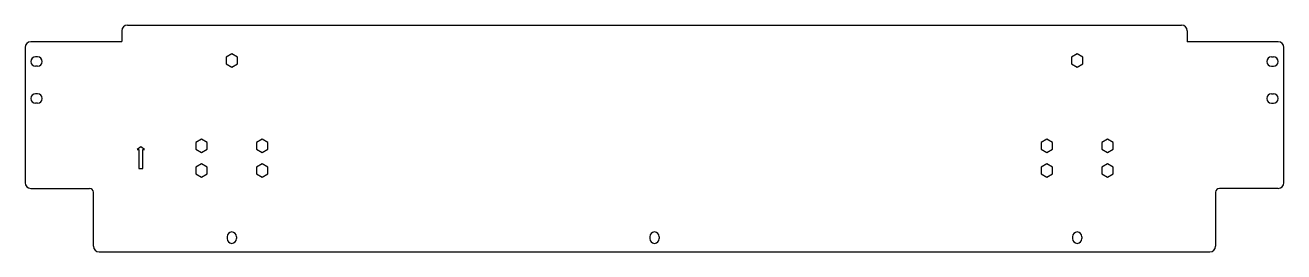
# Model space of a CAD drawing. Header units: millimetres. Extents: x 0 to 664, y 0 to 120.
import ezdxf

# ---------------------------------------------------------------- set-up
doc = ezdxf.new("R2010")
doc.units = ezdxf.units.MM

msp = doc.modelspace()

# ---------------------------------------------------------------- linework, layer by layer
at = {"color": 7, "linetype": 'Continuous', "lineweight": 25}
for p, q in [((54, 119.74), (610, 119.74)), ((51, 116.74), (51, 111.2)), ((613, 116.74), (613, 111.2)), ((0, 108), (0, 36.5)), ((50.8, 111), (3, 111)), ((661, 111), (613.2, 111)), ((664, 36.5), (664, 108)), ((6.5, 103), (5.5, 103)), ((109, 104.52), (105.95, 102.76)), ((105.95, 102.76), (105.95, 99.24)), ((112.05, 102.76), (109, 104.52)), ((112.05, 99.24), (112.05, 102.76)), ((555, 104.52), (551.95, 102.76)), ((551.95, 102.76), (551.95, 99.24)), ((558.05, 102.76), (555, 104.52)), ((558.05, 99.24), (558.05, 102.76)), ((657.5, 103), (658.5, 103)), ((6.5, 98), (5.5, 98)), ((105.95, 99.24), (109, 97.48)), ((109, 97.48), (112.05, 99.24)), ((551.95, 99.24), (555, 97.48)), ((555, 97.48), (558.05, 99.24)), ((657.5, 98), (658.5, 98)), ((6.5, 83.5), (5.5, 83.5)), ((657.5, 83.5), (658.5, 83.5)), ((6.5, 78.5), (5.5, 78.5)), ((657.5, 78.5), (658.5, 78.5)), ((61, 55.5), (59, 54)), ((59, 54), (60, 54)), ((60, 54), (60, 44)), ((63, 54), (61, 55.5)), ((62, 44), (62, 54)), ((62, 54), (63, 54)), ((93, 59.56), (89.95, 57.8)), ((89.95, 57.8), (89.95, 54.28)), ((89.95, 54.28), (93, 52.52)), ((96.05, 57.8), (93, 59.56)), ((93, 52.52), (96.05, 54.28)), ((96.05, 54.28), (96.05, 57.8)), ((125, 59.56), (121.95, 57.8)), ((121.95, 57.8), (121.95, 54.28)), ((121.95, 54.28), (125, 52.52)), ((128.05, 57.8), (125, 59.56)), ((125, 52.52), (128.05, 54.28)), ((128.05, 54.28), (128.05, 57.8)), ((539, 59.56), (535.95, 57.8)), ((535.95, 57.8), (535.95, 54.28)), ((535.95, 54.28), (539, 52.52)), ((542.05, 57.8), (539, 59.56)), ((539, 52.52), (542.05, 54.28)), ((542.05, 54.28), (542.05, 57.8)), ((571, 59.56), (567.95, 57.8)), ((567.95, 57.8), (567.95, 54.28)), ((567.95, 54.28), (571, 52.52)), ((574.05, 57.8), (571, 59.56)), ((571, 52.52), (574.05, 54.28)), ((574.05, 54.28), (574.05, 57.8)), ((93, 46.56), (89.95, 44.8)), ((96.05, 44.8), (93, 46.56)), ((125, 46.56), (121.95, 44.8)), ((128.05, 44.8), (125, 46.56)), ((539, 46.56), (535.95, 44.8)), ((542.05, 44.8), (539, 46.56)), ((571, 46.56), (567.95, 44.8)), ((574.05, 44.8), (571, 46.56)), ((60, 44), (62, 44)), ((89.95, 44.8), (89.95, 41.28)), ((89.95, 41.28), (93, 39.52)), ((93, 39.52), (96.05, 41.28)), ((96.05, 41.28), (96.05, 44.8)), ((121.95, 44.8), (121.95, 41.28)), ((121.95, 41.28), (125, 39.52)), ((125, 39.52), (128.05, 41.28)), ((128.05, 41.28), (128.05, 44.8)), ((535.95, 44.8), (535.95, 41.28)), ((535.95, 41.28), (539, 39.52)), ((539, 39.52), (542.05, 41.28)), ((542.05, 41.28), (542.05, 44.8)), ((567.95, 44.8), (567.95, 41.28)), ((567.95, 41.28), (571, 39.52)), ((571, 39.52), (574.05, 41.28)), ((574.05, 41.28), (574.05, 44.8)), ((3, 33.5), (34, 33.5)), ((661, 33.5), (630, 33.5)), ((36, 3), (36, 31.5)), ((628, 31.5), (628, 3)), ((106.5, 8), (106.5, 7)), ((111.5, 8), (111.5, 7)), ((329.5, 8), (329.5, 7)), ((334.5, 8), (334.5, 7)), ((552.5, 8), (552.5, 7)), ((557.5, 8), (557.5, 7)), ((39, 0), (625, 0))]:
    msp.add_line(p, q, dxfattribs=at)
for centre, radius, start, end in [((54, 116.74), 3, 90, 180), ((610, 116.74), 3, 0, 90), ((3, 108), 3, 90, 180), ((50.8, 111.2), 0.2, 270, 0), ((613.2, 111.2), 0.2, 180, 270), ((661, 108), 3, 0, 90), ((5.5, 100.5), 2.5, 90, 270), ((6.5, 100.5), 2.5, 270, 90), ((657.5, 100.5), 2.5, 90, 270), ((658.5, 100.5), 2.5, 270, 90), ((5.5, 81), 2.5, 90, 270), ((6.5, 81), 2.5, 270, 90), ((657.5, 81), 2.5, 90, 270), ((658.5, 81), 2.5, 270, 90), ((3, 36.5), 3, 180, 270), ((34, 31.5), 2, 0, 89.99992), ((630, 31.5), 2, 90.00008, 180), ((661, 36.5), 3, 270, 0), ((109, 8), 2.5, 0, 180), ((109, 7), 2.5, 180, 0), ((332, 8), 2.5, 0, 180), ((332, 7), 2.5, 180, 0), ((555, 8), 2.5, 0, 180), ((555, 7), 2.5, 180, 0), ((39, 3), 3, 180, 270), ((625, 3), 3, 270, 0)]:
    msp.add_arc(centre, radius, start, end, dxfattribs=at)

doc.saveas('drawing.dxf')
